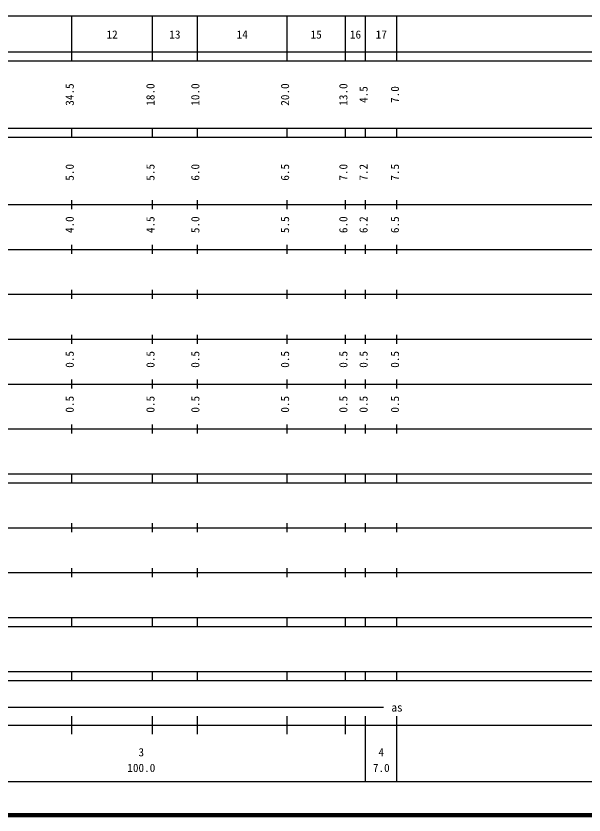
# Model space of a CAD drawing. Units: millimetres on the paper, enlarged 1000 times. Extents: x 40000 to 680000, y 20000 to 380000.
# Drawn here: x 290064 to 416694, y 20000 to 198000 of the extents above; entities that cross this region are included whole.
import ezdxf
from ezdxf.enums import TextEntityAlignment as Align

# ---------------------------------------------------------------- set-up
doc = ezdxf.new("R2010")
doc.units = ezdxf.units.MM
doc.header["$LTSCALE"] = 1000
doc.layers.add('M-TTL', color=2, linetype='Continuous', lineweight=140)
doc.layers.add('M-TTL-BAND', color=7, linetype='Continuous', lineweight=25)
doc.styles.add('ＭＳ ゴシック', font='')
doc.styles.get('ＭＳ ゴシック').set_extended_font_data('MS Gothic')

msp = doc.modelspace()

# ---------------------------------------------------------------- linework, layer by layer
at = {"layer": 'M-TTL'}
msp.add_line((40000, 20000), (680000, 20000), dxfattribs=at)
at = {"layer": 'M-TTL-BAND'}
for p, q in [((68000, 198000), (579000, 198000)), ((302500, 188000), (302500, 198000)), ((320500, 188000), (320500, 198000)), ((330500, 188000), (330500, 198000)), ((350500, 188000), (350500, 198000)), ((363500, 188000), (363500, 198000)), ((368000, 188000), (368000, 198000)), ((375000, 188000), (375000, 198000)), ((40000, 190000), (579000, 190000)), ((40000, 188000), (579000, 188000)), ((40000, 173000), (579000, 173000)), ((302500, 171000), (302500, 173000)), ((320500, 171000), (320500, 173000)), ((330500, 171000), (330500, 173000)), ((350500, 171000), (350500, 173000)), ((363500, 171000), (363500, 173000)), ((368000, 171000), (368000, 173000)), ((375000, 171000), (375000, 173000)), ((40000, 171000), (579000, 171000)), ((302500, 155000), (302500, 157000)), ((320500, 155000), (320500, 157000)), ((330500, 155000), (330500, 157000)), ((350500, 155000), (350500, 157000)), ((363500, 155000), (363500, 157000)), ((368000, 155000), (368000, 157000)), ((375000, 155000), (375000, 157000)), ((40000, 156000), (579000, 156000)), ((46000, 146000), (579000, 146000)), ((302500, 145000), (302500, 147000)), ((320500, 145000), (320500, 147000)), ((330500, 145000), (330500, 147000)), ((350500, 145000), (350500, 147000)), ((363500, 145000), (363500, 147000)), ((368000, 145000), (368000, 147000)), ((375000, 145000), (375000, 147000)), ((52000, 136000), (579000, 136000)), ((302500, 135000), (302500, 137000)), ((320500, 135000), (320500, 137000)), ((330500, 135000), (330500, 137000)), ((350500, 135000), (350500, 137000)), ((363500, 135000), (363500, 137000)), ((368000, 135000), (368000, 137000)), ((375000, 135000), (375000, 137000)), ((302500, 125000), (302500, 127000)), ((320500, 125000), (320500, 127000)), ((330500, 125000), (330500, 127000)), ((350500, 125000), (350500, 127000)), ((363500, 125000), (363500, 127000)), ((368000, 125000), (368000, 127000)), ((375000, 125000), (375000, 127000)), ((46000, 126000), (579000, 126000)), ((52000, 116000), (579000, 116000)), ((302500, 115000), (302500, 117000)), ((320500, 115000), (320500, 117000)), ((330500, 115000), (330500, 117000)), ((350500, 115000), (350500, 117000)), ((363500, 115000), (363500, 117000)), ((368000, 115000), (368000, 117000)), ((375000, 115000), (375000, 117000)), ((302500, 105000), (302500, 107000)), ((320500, 105000), (320500, 107000)), ((330500, 105000), (330500, 107000)), ((350500, 105000), (350500, 107000)), ((363500, 105000), (363500, 107000)), ((368000, 105000), (368000, 107000)), ((375000, 105000), (375000, 107000)), ((46000, 106000), (579000, 106000)), ((40000, 96000), (579000, 96000)), ((302500, 94000), (302500, 96000)), ((320500, 94000), (320500, 96000)), ((330500, 94000), (330500, 96000)), ((350500, 94000), (350500, 96000)), ((363500, 94000), (363500, 96000)), ((368000, 94000), (368000, 96000)), ((375000, 94000), (375000, 96000)), ((40000, 94000), (579000, 94000)), ((49000, 84000), (579000, 84000)), ((302500, 83000), (302500, 85000)), ((320500, 83000), (320500, 85000)), ((330500, 83000), (330500, 85000)), ((350500, 83000), (350500, 85000)), ((363500, 83000), (363500, 85000)), ((368000, 83000), (368000, 85000)), ((375000, 83000), (375000, 85000)), ((302500, 73000), (302500, 75000)), ((320500, 73000), (320500, 75000)), ((330500, 73000), (330500, 75000)), ((350500, 73000), (350500, 75000)), ((363500, 73000), (363500, 75000)), ((368000, 73000), (368000, 75000)), ((375000, 73000), (375000, 75000)), ((40000, 74000), (579000, 74000)), ((40000, 64000), (579000, 64000)), ((302500, 62000), (302500, 64000)), ((320500, 62000), (320500, 64000)), ((330500, 62000), (330500, 64000)), ((350500, 62000), (350500, 64000)), ((363500, 62000), (363500, 64000)), ((368000, 62000), (368000, 64000)), ((375000, 62000), (375000, 64000)), ((40000, 62000), (579000, 62000)), ((40000, 52000), (579000, 52000)), ((302500, 50000), (302500, 52000)), ((320500, 50000), (320500, 52000)), ((330500, 50000), (330500, 52000)), ((350500, 50000), (350500, 52000)), ((363500, 50000), (363500, 52000)), ((368000, 50000), (368000, 52000)), ((375000, 50000), (375000, 52000)), ((40000, 50000), (579000, 50000)), ((71000, 44000), (372000, 44000)), ((302500, 38000), (302500, 42000)), ((320500, 38000), (320500, 42000)), ((330500, 38000), (330500, 42000)), ((350500, 38000), (350500, 42000)), ((363500, 38000), (363500, 42000)), ((368000, 27500), (368000, 42000)), ((375000, 27500), (375000, 42000)), ((40000, 40000), (579000, 40000)), ((68000, 27500), (579000, 27500))]:
    msp.add_line(p, q, dxfattribs=at)

# ---------------------------------------------------------------- texts
at = {"layer": 'M-TTL-BAND', "style": 'ＭＳ ゴシック'}
for s, p in [('12', (311500, 192405)), ('13', (325500, 192405)), ('14', (340500, 192405)), ('15', (357000, 192405)), ('16', (365750, 192405)), ('17', (371500, 192405)), ('as', (375000, 42500)), ('3', (318000, 32523)), ('4', (371500, 32523)), ('100.0', (318000, 29033)), ('7.0', (371500, 29033))]:
    msp.add_text(s, height=1833, dxfattribs=at).set_placement(p, align=Align.BOTTOM_CENTER)
for s, p in [('34.5', (303500, 180500)), ('18.0', (321500, 180500)), ('10.0', (331500, 180500)), ('20.0', (351500, 180500)), ('13.0', (364500, 180500)), ('4.5', (369000, 180500)), ('7.0', (376000, 180500)), ('5.0', (303500, 163174)), ('5.5', (321500, 163174)), ('6.0', (331500, 163174)), ('6.5', (351500, 163174)), ('7.0', (364500, 163174)), ('7.2', (369000, 163174)), ('7.5', (376000, 163174)), ('4.0', (303500, 151500)), ('4.5', (321500, 151500)), ('5.0', (331500, 151500)), ('5.5', (351500, 151500)), ('6.0', (364500, 151500)), ('6.2', (369000, 151500)), ('6.5', (376000, 151500)), ('0.5', (303500, 121500)), ('0.5', (321500, 121500)), ('0.5', (331500, 121500)), ('0.5', (351500, 121500)), ('0.5', (364500, 121500)), ('0.5', (369000, 121500)), ('0.5', (376000, 121500)), ('0.5', (303500, 111500)), ('0.5', (321500, 111500)), ('0.5', (331500, 111500)), ('0.5', (351500, 111500)), ('0.5', (364500, 111500)), ('0.5', (369000, 111500)), ('0.5', (376000, 111500))]:
    msp.add_text(s, height=1833, rotation=90, dxfattribs=at).set_placement(p, align=Align.BOTTOM_CENTER)

doc.saveas('drawing.dxf')
